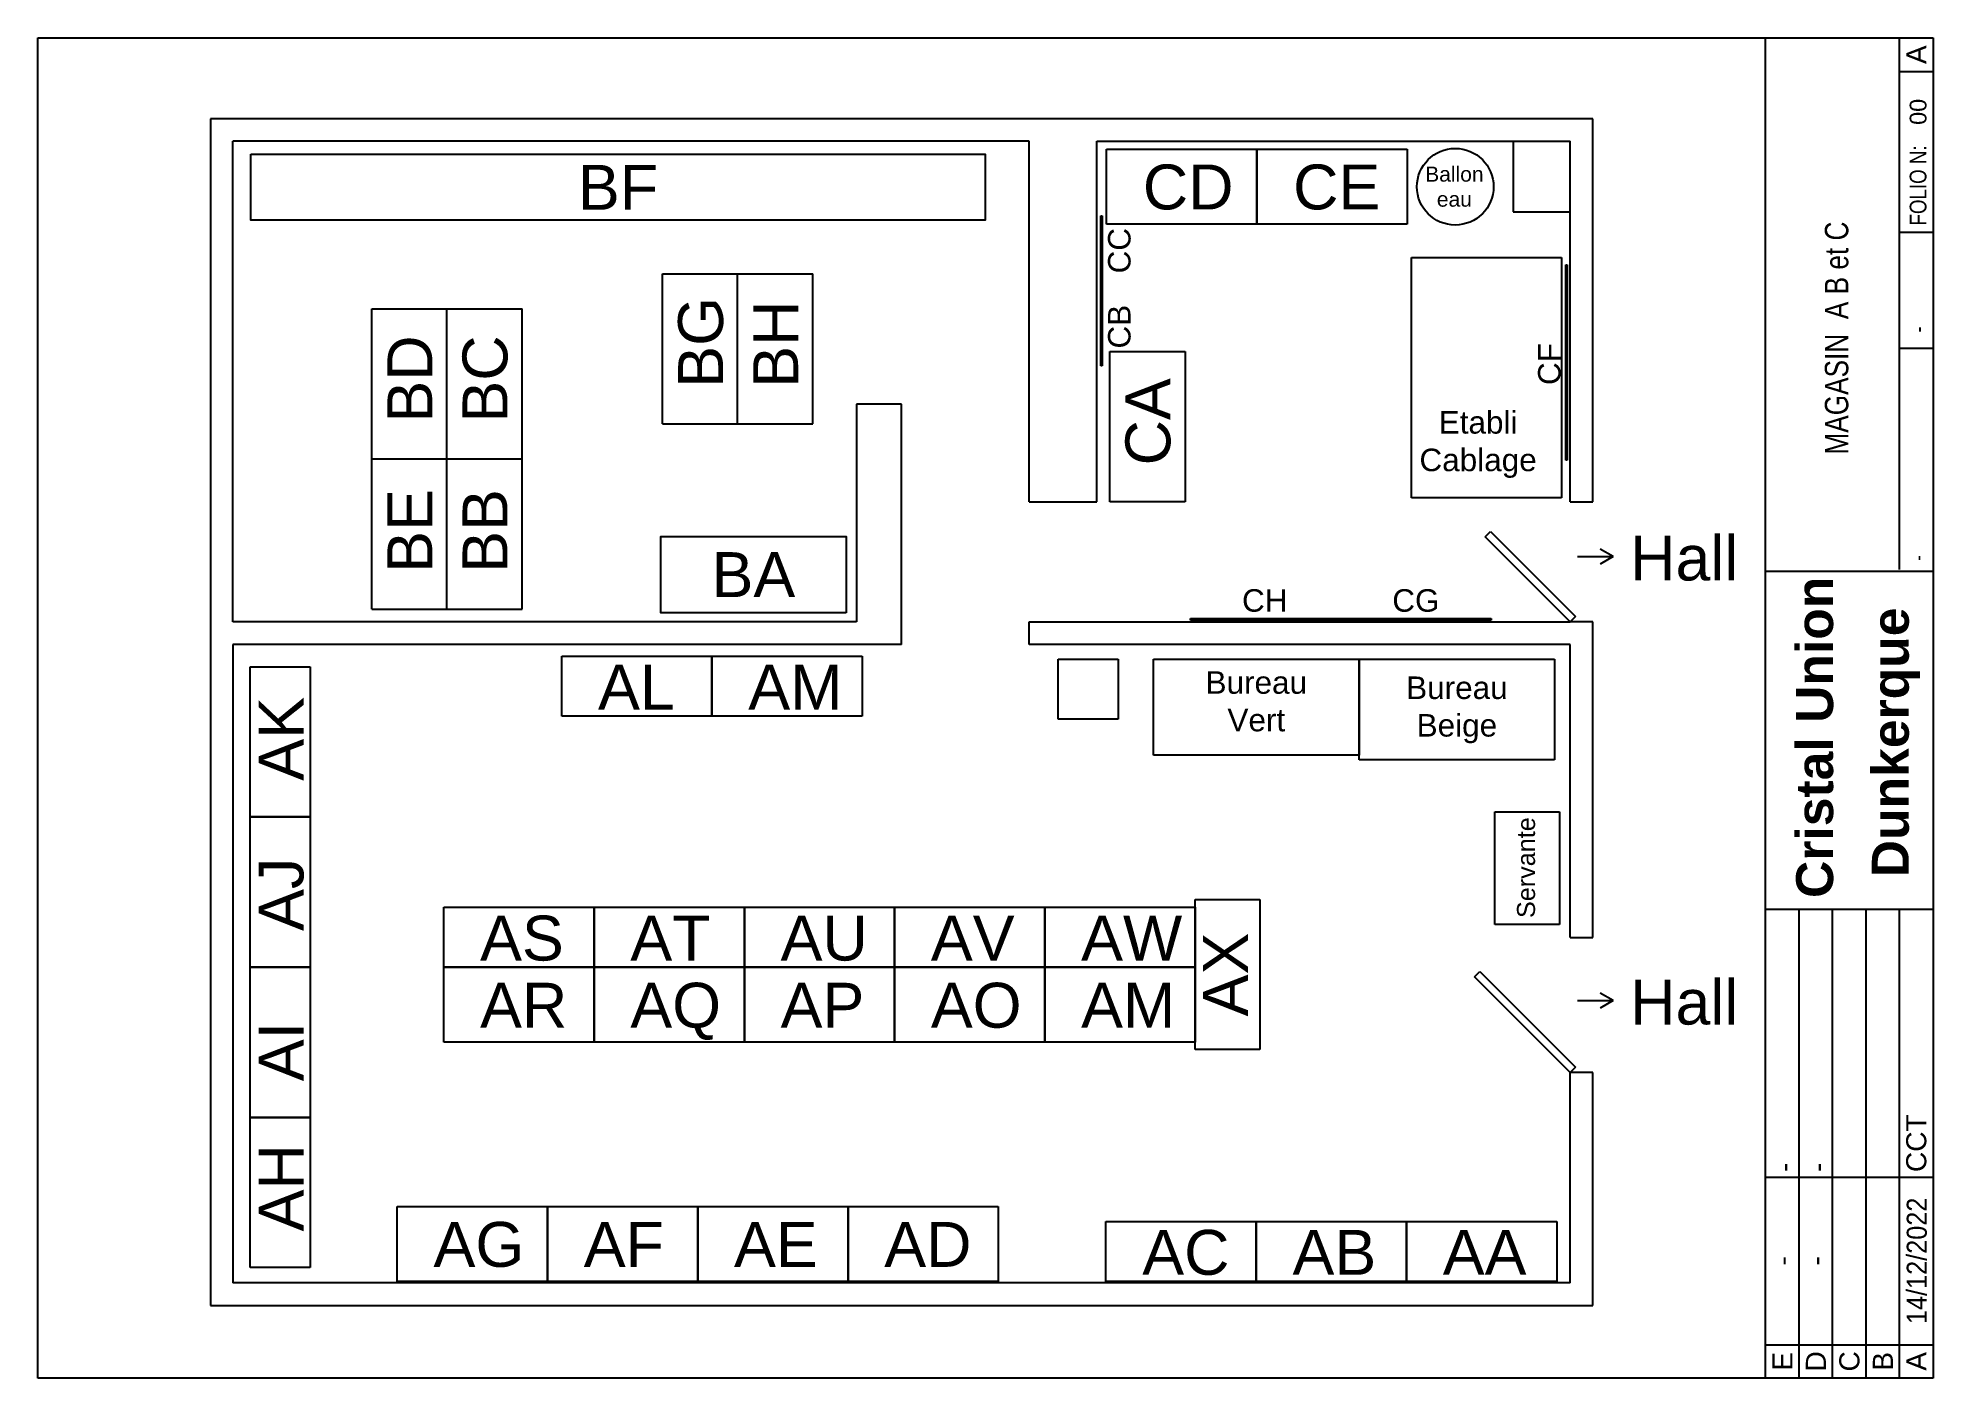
# Model space of a CAD drawing. Header units: millimetres. Extents: x 5056 to 17669, y -982 to 7940.
import ezdxf
from ezdxf.enums import TextEntityAlignment as Align

# ---------------------------------------------------------------- set-up
doc = ezdxf.new("R2010")
doc.units = ezdxf.units.MM
doc.styles.add('Arial G', font='arialbd.ttf')
doc.styles.get("Standard").update_dxf_attribs({"font": 'arial.ttf'})

msp = doc.modelspace()

# ---------------------------------------------------------------- linework, layer by layer
for p, q in [((5056, -982), (5056, 7940)), ((5056, 7940), (17669, 7940)), ((16554, -982), (16554, 7940)), ((17446, 4402), (17446, 7940)), ((17669, 7940), (17669, -982)), ((17446, 7717), (17669, 7717)), ((15404, 7402), (6204, 7402)), ((6204, 7402), (6204, 7252)), ((15404, 7252), (15404, 7402)), ((6204, 7252), (6204, -348)), ((11654, 7252), (6354, 7252)), ((6354, 4052), (6354, 7252)), ((11654, 4852), (11654, 7252)), ((12104, 7252), (15254, 7252)), ((12104, 4852), (12104, 7252)), ((12169, 7200), (13169, 7200)), ((12169, 6700), (12169, 7200)), ((13169, 7200), (13169, 6700)), ((13169, 7200), (14169, 7200)), ((13169, 6700), (13169, 7200)), ((14169, 7200), (14169, 6700)), ((14875, 7252), (14875, 6782)), ((15254, 4852), (15254, 7252)), ((15404, 4852), (15404, 7252)), ((12130, 6256), (12130, 6756)), ((12130, 6756), (12140, 6756)), ((12140, 6756), (12140, 6256)), ((13169, 6700), (12169, 6700)), ((14169, 6700), (13169, 6700)), ((14875, 6782), (15254, 6782)), ((17446, 6646), (17669, 6646)), ((14197, 4878), (14197, 6478)), ((14197, 6478), (15197, 6478)), ((15197, 6478), (15197, 4878)), ((9213, 5370), (9213, 6370)), ((9213, 6370), (9713, 6370)), ((9713, 5370), (9713, 6370)), ((9713, 6370), (10213, 6370)), ((9713, 5370), (9713, 6370)), ((10213, 5370), (10213, 6370)), ((15224, 5130), (15224, 6430)), ((15224, 6430), (15234, 6430)), ((15234, 6430), (15234, 5130)), ((12130, 5756), (12130, 6256)), ((12130, 6256), (12140, 6256)), ((12140, 6256), (12130, 6256)), ((12140, 6256), (12140, 5756)), ((7278, 5137), (7278, 6137)), ((7278, 6137), (7778, 6137)), ((7778, 5137), (7778, 6137)), ((7778, 6137), (8278, 6137)), ((7778, 5137), (7778, 6137)), ((8278, 5137), (8278, 6137)), ((12191, 4852), (12191, 5852)), ((12191, 5852), (12691, 5852)), ((12691, 5852), (12691, 4852)), ((17669, 5873), (17446, 5873)), ((12140, 5756), (12130, 5756)), ((10804, 5502), (10504, 5502)), ((10504, 5502), (10504, 4052)), ((10804, 5352), (10804, 5502)), ((9213, 5370), (9713, 5370)), ((9713, 5370), (10213, 5370)), ((10804, 3902), (10804, 5352)), ((7278, 4137), (7278, 5137)), ((7278, 5137), (7778, 5137)), ((7278, 5137), (7778, 5137)), ((7778, 4137), (7778, 5137)), ((7778, 5137), (8278, 5137)), ((7778, 5137), (8278, 5137)), ((7778, 4137), (7778, 5137)), ((8278, 4137), (8278, 5137)), ((15234, 5130), (15224, 5130)), ((11654, 4852), (12104, 4852)), ((12691, 4852), (12191, 4852)), ((15197, 4878), (14197, 4878)), ((15254, 4852), (15404, 4852)), ((14689, 4618), (14724, 4653)), ((15254, 4052), (14689, 4618)), ((14724, 4653), (15290, 4088)), ((15302, 4487), (15539, 4487)), ((15539, 4487), (15453, 4537)), ((15539, 4487), (15453, 4437)), ((17669, 4387), (16554, 4387)), ((10504, 4052), (6354, 4052)), ((7278, 4137), (7778, 4137)), ((7778, 4137), (8278, 4137)), ((11654, 3902), (11654, 4052)), ((11654, 4052), (15254, 4052)), ((12728, 4074), (13728, 4074)), ((12728, 4064), (12728, 4074)), ((13728, 4064), (12728, 4064)), ((13728, 4074), (13728, 4064)), ((13728, 4074), (14728, 4074)), ((13728, 4064), (13728, 4074)), ((14728, 4064), (13728, 4064)), ((14728, 4074), (14728, 4064)), ((15290, 4088), (15254, 4052)), ((15404, 4052), (15254, 4052)), ((15404, 1952), (15404, 4052)), ((10804, 3902), (6354, 3902)), ((6354, 3902), (6354, -348)), ((8542, 3424), (8542, 3824)), ((8542, 3824), (9542, 3824)), ((9542, 3824), (9542, 3424)), ((9542, 3424), (9542, 3824)), ((9542, 3824), (10542, 3824)), ((10542, 3824), (10542, 3424)), ((15254, 3902), (11654, 3902)), ((11846, 3805), (12246, 3805)), ((11846, 3405), (11846, 3805)), ((12246, 3805), (12246, 3405)), ((12480, 3805), (13850, 3805)), ((12480, 3165), (12480, 3805)), ((13850, 3135), (13850, 3805)), ((13850, 3805), (15150, 3805)), ((13850, 3805), (13850, 3165)), ((15150, 3805), (15150, 3135)), ((15254, 1952), (15254, 3902)), ((6469, 3754), (6869, 3754)), ((6469, 2754), (6469, 3754)), ((6869, 3754), (6869, 2754)), ((9542, 3424), (8542, 3424)), ((10542, 3424), (9542, 3424)), ((12246, 3405), (11846, 3405)), ((13850, 3165), (12480, 3165)), ((15150, 3135), (13850, 3135)), ((14752, 2789), (15182, 2789)), ((14752, 2039), (14752, 2789)), ((15182, 2789), (15182, 2039)), ((6469, 2754), (6869, 2754)), ((6469, 1754), (6469, 2754)), ((6869, 2754), (6469, 2754)), ((6869, 2754), (6869, 1754)), ((7758, 1754), (7758, 2154)), ((7758, 2154), (8758, 2154)), ((8758, 2154), (8758, 1754)), ((8758, 1754), (8758, 2154)), ((8758, 2154), (9758, 2154)), ((9758, 2154), (9758, 1754)), ((9758, 1754), (9758, 2154)), ((9758, 2154), (10758, 2154)), ((10758, 2154), (10758, 1754)), ((10758, 1754), (10758, 2154)), ((10758, 2154), (11758, 2154)), ((11758, 2154), (11758, 1754)), ((11758, 1754), (11758, 2154)), ((11758, 2154), (12758, 2154)), ((12758, 2205), (13188, 2205)), ((12758, 1205), (12758, 2205)), ((12758, 2154), (12758, 1754)), ((13188, 2205), (13188, 1205)), ((15182, 2039), (14752, 2039)), ((16554, 2141), (17669, 2141)), ((16777, -982), (16777, 2141)), ((17000, -982), (17000, 2141)), ((17223, -982), (17223, 2141)), ((17446, -982), (17446, 2141)), ((15254, 1952), (15404, 1952)), ((6469, 1754), (6869, 1754)), ((6469, 754), (6469, 1754)), ((6869, 1754), (6469, 1754)), ((6869, 1754), (6869, 754)), ((7758, 1754), (8758, 1754)), ((7758, 1254), (7758, 1754)), ((8758, 1754), (7758, 1754)), ((8758, 1754), (8758, 1254)), ((8758, 1754), (9758, 1754)), ((8758, 1254), (8758, 1754)), ((9758, 1754), (8758, 1754)), ((9758, 1754), (9758, 1254)), ((9758, 1754), (10758, 1754)), ((9758, 1254), (9758, 1754)), ((10758, 1754), (9758, 1754)), ((10758, 1754), (10758, 1254)), ((10758, 1754), (11758, 1754)), ((10758, 1254), (10758, 1754)), ((11758, 1754), (10758, 1754)), ((11758, 1754), (11758, 1254)), ((11758, 1754), (12758, 1754)), ((11758, 1254), (11758, 1754)), ((12758, 1754), (11758, 1754)), ((12758, 1754), (12758, 1254)), ((14618, 1689), (14653, 1724)), ((15254, 1052), (14618, 1689)), ((14653, 1724), (15290, 1088)), ((15302, 1531), (15539, 1531)), ((15539, 1531), (15453, 1581)), ((15539, 1531), (15453, 1481)), ((8758, 1254), (7758, 1254)), ((9758, 1254), (8758, 1254)), ((10758, 1254), (9758, 1254)), ((11758, 1254), (10758, 1254)), ((12758, 1254), (11758, 1254)), ((13188, 1205), (12758, 1205)), ((15290, 1088), (15254, 1052)), ((15254, -348), (15254, 1052)), ((15404, 1052), (15254, 1052)), ((15404, -498), (15404, 1052)), ((6469, 754), (6869, 754)), ((6469, -246), (6469, 754)), ((6869, 754), (6469, 754)), ((6869, 754), (6869, -246)), ((16554, 357), (17669, 357)), ((7448, 161), (8448, 161)), ((7448, -339), (7448, 161)), ((8448, 161), (9448, 161)), ((8448, -339), (8448, 161)), ((8448, 161), (8448, -339)), ((9448, 161), (10448, 161)), ((9448, -339), (9448, 161)), ((9448, 161), (9448, -339)), ((10448, 161), (11448, 161)), ((10448, -339), (10448, 161)), ((10448, 161), (10448, -339)), ((11448, 161), (11448, -339)), ((12164, -339), (12164, 61)), ((12164, 61), (13164, 61)), ((13164, -339), (13164, 61)), ((13164, 61), (14164, 61)), ((13164, 61), (13164, -339)), ((14164, 61), (14164, -339)), ((14164, -339), (14164, 61)), ((14164, 61), (15164, 61)), ((15164, 61), (15164, -339)), ((6869, -246), (6469, -246)), ((6204, -348), (6204, -498)), ((15254, -348), (6354, -348)), ((8448, -339), (7448, -339)), ((9448, -339), (8448, -339)), ((10448, -339), (9448, -339)), ((11448, -339), (10448, -339)), ((13164, -339), (12164, -339)), ((14164, -339), (13164, -339)), ((15164, -339), (14164, -339)), ((6204, -498), (15254, -498)), ((15254, -498), (15404, -498)), ((16554, -759), (17669, -759)), ((17669, -982), (5056, -982))]:
    msp.add_line(p, q)
for points in [[(6473, 7165), (11360, 7165), (11360, 6726), (6473, 6726)], [(10435, 4113), (9201, 4113), (9201, 4621), (10435, 4621)]]:
    msp.add_lwpolyline(points, close=True)
msp.add_circle((14489, 6949), 255)

# ---------------------------------------------------------------- texts
for s, p in [('A', (17558, 7828)), ('-', (16666, -201)), ('-', (16889, -201)), ('E', (16666, -870)), ('D', (16889, -870)), ('C', (17112, -870)), ('B', (17335, -870)), ('A', (17558, -870))]:
    msp.add_text(s, height=134, rotation=90).set_placement(p, align=Align.MIDDLE)
for s, height, p in [('00', 111.5, (17625, 7361)), ('BG', 299.1, (9616, 5611)), ('BH', 299.1, (10116, 5611)), ('BD', 299.1, (7681, 5379)), ('BC', 299.1, (8181, 5379)), ('CA', 299.1, (12593, 5094)), ('BE', 299.1, (7681, 4379)), ('BB', 299.1, (8181, 4379)), ('AK', 299.1, (6824, 2995)), ('AJ', 299.1, (6824, 1995)), ('AI', 299.1, (6824, 995)), ('CCT', 133.8, (17624, 390)), ('AH', 299.1, (6824, -5)), ('-', 134, (16744, 390)), ('-', 134, (16967, 390))]:
    msp.add_text(s, height=height, rotation=90).set_placement(p)
for s, height, width, p in [('FOLIO N:', 111.5, 0.8, (17625, 6691)), ('MAGASIN  A B et C', 156.13, 0.8, (17105, 5166)), ('-', 112, 0.8, (17625, 5978)), ('-', 112, 0.7, (17622, 4460))]:
    msp.add_text(s, height=height, rotation=90, dxfattribs=dict(width=width)).set_placement(p)
for s, p in [('CD', (12410, 6798)), ('CE', (13410, 6798)), ('AL', (8784, 3469)), ('AM', (9784, 3469)), ('AS', (7999, 1798)), ('AT', (8999, 1798)), ('AU', (9999, 1798)), ('AV', (10999, 1798)), ('AW', (11999, 1798)), ('AR', (7999, 1351)), ('AQ', (8999, 1351)), ('AP', (9999, 1351)), ('AO', (10999, 1351)), ('AM', (11999, 1351)), ('AG', (7689, -241)), ('AF', (8689, -241)), ('AE', (9689, -241)), ('AD', (10689, -241)), ('AC', (12406, -294)), ('AB', (13406, -294)), ('AA', (14406, -294))]:
    msp.add_text(s, height=299.1).set_placement(p)
at = {"style": 'Arial G'}
for s, height, p in [('Cristal Union', 246.11, (16876, 3284)), ('Dunkerque', 246.1, (17415, 3250))]:
    msp.add_text(s, height=height, rotation=90, dxfattribs=at).set_placement(p, align=Align.MIDDLE)
at = {"width": 0.9}
msp.add_text('14/12/2022', height=133.8, rotation=90, dxfattribs=at).set_placement((17558, -201), align=Align.MIDDLE)
for s, width, insert, char_height, attachment_point in [('\\pxqc;BF', 4887.61, (8917, 6945), 299.1, 5), ('\\pxqc;Ballon\\Peau', 450.36, (14258, 7083), 100, 1), ('\\pxqc;Etabli \\PCablage', 1600, (14641, 5233), 150, 5), ('Hall', 551.09, (15653, 4627), 299.1, 1), ('\\pxqc;BA', 1233.28, (9818, 4367), 299.1, 5), ('CH', 703.81, (13070, 4270), 150, 1), ('CG', 703.81, (14070, 4270), 150, 1), ('\\pxqc;Bureau\\PVert', 1370, (12480, 3724), 150, 1), ('\\pxqc;Bureau\\PBeige', 1300, (13850, 3689), 150, 1), ('Hall', 551.09, (15653, 1671), 299.1, 1)]:
    msp.add_mtext_dynamic_manual_height_columns(s, width=width, gutter_width=1496, heights=[0], dxfattribs=dict(insert=insert, char_height=char_height, attachment_point=attachment_point))
at = {"attachment_point": 1, "rotation": 90}
for s, width, insert, char_height in [('CC', 663.19, (12178, 6372), 150), ('CB', 663.19, (12178, 5872), 150), ('CF', 1116.29, (15040, 5629), 150), ('Servante', 750, (14900, 2081), 120), ('\\pxqc;AX', 1000, (12810, 1205), 299.1)]:
    msp.add_mtext_dynamic_manual_height_columns(s, width=width, gutter_width=1496, heights=[0], dxfattribs=dict(at, insert=insert, char_height=char_height))

doc.saveas('drawing.dxf')
